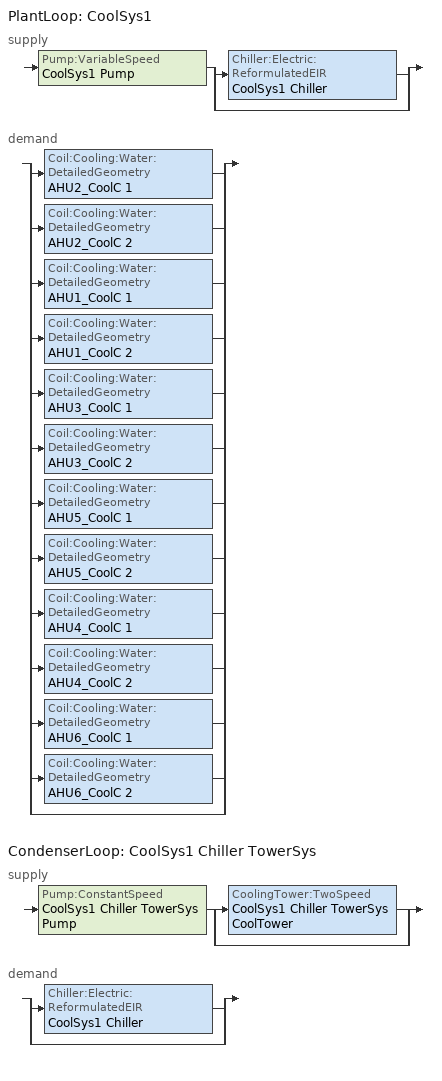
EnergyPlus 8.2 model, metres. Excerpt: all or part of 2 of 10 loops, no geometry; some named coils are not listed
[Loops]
PlantLoop 'CoolSys1'
 supply: Pump:VariableSpeed 'CoolSys1 Pump' > split
  | Chiller:Electric:ReformulatedEIR 'CoolSys1 Chiller'
  | bypass
 demand: split
  | Coil:Cooling:Water:DetailedGeometry 'AHU2_CoolC 1'
  | Coil:Cooling:Water:DetailedGeometry 'AHU2_CoolC 2'
  | Coil:Cooling:Water:DetailedGeometry 'AHU1_CoolC 1'
  | Coil:Cooling:Water:DetailedGeometry 'AHU1_CoolC 2'
  | Coil:Cooling:Water:DetailedGeometry 'AHU3_CoolC 1'
  | Coil:Cooling:Water:DetailedGeometry 'AHU3_CoolC 2'
  | Coil:Cooling:Water:DetailedGeometry 'AHU5_CoolC 1'
  | Coil:Cooling:Water:DetailedGeometry 'AHU5_CoolC 2'
  | Coil:Cooling:Water:DetailedGeometry 'AHU4_CoolC 1'
  | Coil:Cooling:Water:DetailedGeometry 'AHU4_CoolC 2'
  | Coil:Cooling:Water:DetailedGeometry 'AHU6_CoolC 1'
  | Coil:Cooling:Water:DetailedGeometry 'AHU6_CoolC 2'
  | bypass
CondenserLoop 'CoolSys1 Chiller TowerSys'
 supply: Pump:ConstantSpeed 'CoolSys1 Chiller TowerSys Pump' > split
  | CoolingTower:TwoSpeed 'CoolSys1 Chiller TowerSys CoolTower'
  | bypass
 demand: split
  | Chiller:Electric:ReformulatedEIR 'CoolSys1 Chiller'
  | bypass
[SetpointManager:Scheduled] Control Variable=Temperature; Schedule=CW-Loop-Temp-Schedule
Name | Setpoint Node or NodeList
CoolSys1 Loop Setpoint Manager | CoolSys1 Supply Outlet Node
CoolSys1 Chiller Setpoint Manager | CoolSys1 Supply Equipment Outlet Node
[PlantLoop]
CoolSys1: Fluid Type=Water; Plant Equipment Operation Scheme=CoolSys1 Loop Operation Scheme List; Maximum Loop Temperature {C}=98; Minimum Loop Temperature {C}=1; Maximum Loop Flow Rate {m3/s}=AUTOSIZE; Minimum Loop Flow Rate {m3/s}=0; Plant Loop Volume {m3}=AUTOSIZE; Load Distribution Scheme=Optimal
[Sizing:Plant]
Name | Loop Type | Design Loop Exit Temperature {C} | Loop Design Temperature Difference {deltaC}
CoolSys1 | Cooling | 6.67 | 6.67
CoolSys1 Chiller TowerSys | CONDENSER | 29.4 | 5.6
[PlantEquipmentOperationSchemes]
CoolSys1 Loop Operation Scheme List: Control Scheme 1=CoolSys1 Operation Scheme; Control Scheme 1 Schedule=PlantOnSched
[PlantEquipmentList]
CoolSys1 Equipment List: CoolSys1 Chiller
[Pump:VariableSpeed]
CoolSys1 Pump: Rated Flow Rate {m3/s}=AUTOSIZE; Rated Pump Head {Pa}=179352; Rated Power Consumption {W}=AUTOSIZE; Motor Efficiency=0.75; Fraction of Motor Inefficiencies to Fluid Stream=0; Coefficient 1 of the Part Load Performance Curve=0; Coefficient 2 of the Part Load Performance Curve=1; Coefficient 3 of the Part Load Performance Curve=0; Coefficient 4 of the Part Load Performance Curve=0; Minimum Flow Rate {m3/s}=0; Pump Control Type=Intermittent
[PlantEquipmentOperation:CoolingLoad] Load Range 1 Lower Limit {W}=0
Name | Load Range 1 Upper Limit {W} | Range 1 Equipment List
CoolSys1 Operation Scheme | 100000000000000 | CoolSys1 Equipment List
CoolSys1 Chiller TowerSys Operation Scheme | 1000000000000 | CoolSys1 Chiller TowerSys Equipment List
[Chiller:Electric:ReformulatedEIR]
CoolSys1 Chiller: Reference Capacity {W}=AUTOSIZE; Reference COP {W/W}=6.1; Reference Leaving Chilled Water Temperature {C}=6.67; Reference Leaving Condenser Water Temperature {C}=29.4; Reference Chilled Water Flow Rate {m3/s}=AUTOSIZE; Reference Condenser Water Flow Rate {m3/s}=AUTOSIZE; Cooling Capacity Function of Temperature Curve=CoolSys1 Chiller ClgCapFuncTempCurve; Electric Input to Cooling Output Ratio Function of Temperature Curve=CoolSys1 Chiller EirFuncTempCurve; Electric Input to Cooling Output Ratio Function of Part Load Ratio Curve=CoolSys1 Chiller EirFuncPlrCurve; Minimum Part Load Ratio=0.15; Maximum Part Load Ratio=1; Optimum Part Load Ratio=1; Minimum Unloading Ratio=0.25; Fraction of Compressor Electric Consumption Rejected by Condenser=1; Leaving Chilled Water Lower Temperature Limit {C}=2; Chiller Flow Mode Type=LeavingSetpointModulated; Design Heat Recovery Water Flow Rate {m3/s}=0; Sizing Factor=1.1
[CondenserLoop]
CoolSys1 Chiller TowerSys: Fluid Type=Water; Condenser Equipment Operation Scheme=CoolSys1 Chiller TowerSys Loop Operation Scheme List; Maximum Loop Temperature {C}=80; Minimum Loop Temperature {C}=5; Maximum Loop Flow Rate {m3/s}=AUTOSIZE; Minimum Loop Flow Rate {m3/s}=0; Condenser Loop Volume {m3}=AUTOSIZE; Load Distribution Scheme=SequentialLoad
[SetpointManager:FollowOutdoorAirTemperature]
CoolSys1 Chiller TowerSys: Control Variable=Temperature; Reference Temperature Type=OutdoorAirWetBulb; Offset Temperature Difference {deltaC}=0; Maximum Setpoint Temperature {C}=80; Minimum Setpoint Temperature {C}=5; Setpoint Node or NodeList=CoolSys1 Chiller TowerSys Supply Outlet Node
[CondenserEquipmentOperationSchemes]
CoolSys1 Chiller TowerSys Loop Operation Scheme List: Control Scheme 1=CoolSys1 Chiller TowerSys Operation Scheme; Control Scheme 1 Schedule=PlantOnSched
[CondenserEquipmentList]
CoolSys1 Chiller TowerSys Equipment List: CoolSys1 Chiller TowerSys CoolTower
[Pump:ConstantSpeed]
CoolSys1 Chiller TowerSys Pump: Rated Flow Rate {m3/s}=AUTOSIZE; Rated Pump Head {Pa}=179352; Rated Power Consumption {W}=AUTOSIZE; Motor Efficiency=0.87; Fraction of Motor Inefficiencies to Fluid Stream=0; Pump Control Type=Intermittent
[CoolingTower:TwoSpeed]
CoolSys1 Chiller TowerSys CoolTower: Design Water Flow Rate {m3/s}=AUTOSIZE; High Fan Speed Air Flow Rate {m3/s}=AUTOSIZE; High Fan Speed Fan Power {W}=AUTOSIZE; High Fan Speed U-Factor Times Area Value {W/K}=AUTOSIZE; Low Fan Speed Air Flow Rate {m3/s}=autocalculate; Low Fan Speed Fan Power {W}=AUTOSIZE; Low Fan Speed U-Factor Times Area Value {W/K}=AUTOSIZE; Free Convection Regime Air Flow Rate {m3/s}=autocalculate; Free Convection Regime U-Factor Times Area Value {W/K}=autocalculate; Performance Input Method=UFactorTimesAreaAndDesignWaterFlowRate; Basin Heater Capacity {W/K}=0; Basin Heater Setpoint Temperature {C}=2; Evaporation Loss Mode=SaturatedExit; Evaporation Loss Factor {percent/K}=0.2; Drift Loss Percent {percent}=0.008; Blowdown Calculation Mode=ConcentrationRatio; Blowdown Concentration Ratio=3; Sizing Factor=1
[Schedule:Compact]
PlantOnSched: Through: 12/31, For: AllDays, Until: 24:00, 1
CW-Loop-Temp-Schedule: Through: 12/31, For: AllDays, Until: 24:00, 6.7
[Curve:Biquadratic] Minimum Value of x=0; Maximum Value of x=20; Minimum Value of y=0; Maximum Value of y=50
Name | Coefficient1 Constant | Coefficient2 x | Coefficient3 x**2 | Coefficient4 y | Coefficient5 y**2 | Coefficient6 x*y
CoolSys1 Chiller ClgCapFuncTempCurve | 0.744645 | 0.0114858 | 1.48322e-05 | 0.022401 | -0.000687965 | 0.00098387
CoolSys1 Chiller EirFuncTempCurve | 0.772877 | 0.022101 | -7.98639e-05 | -0.00700446 | 0.00047627 | -0.00106119
[Curve:Bicubic]
CoolSys1 Chiller EirFuncPlrCurve: Coefficient1 Constant=1.84684; Coefficient2 x=0.0229696; Coefficient3 x**2=-0.000451681; Coefficient4 y=-4.12715; Coefficient5 y**2=3.54352; Coefficient6 x*y=0.0193431; Coefficient7 x**3=0; Coefficient8 y**3=-1.18675; Coefficient9 x**2*y=0; Coefficient10 x*y**2=0; Minimum Value of x=0; Maximum Value of x=50; Minimum Value of y=0; Maximum Value of y=1.1
